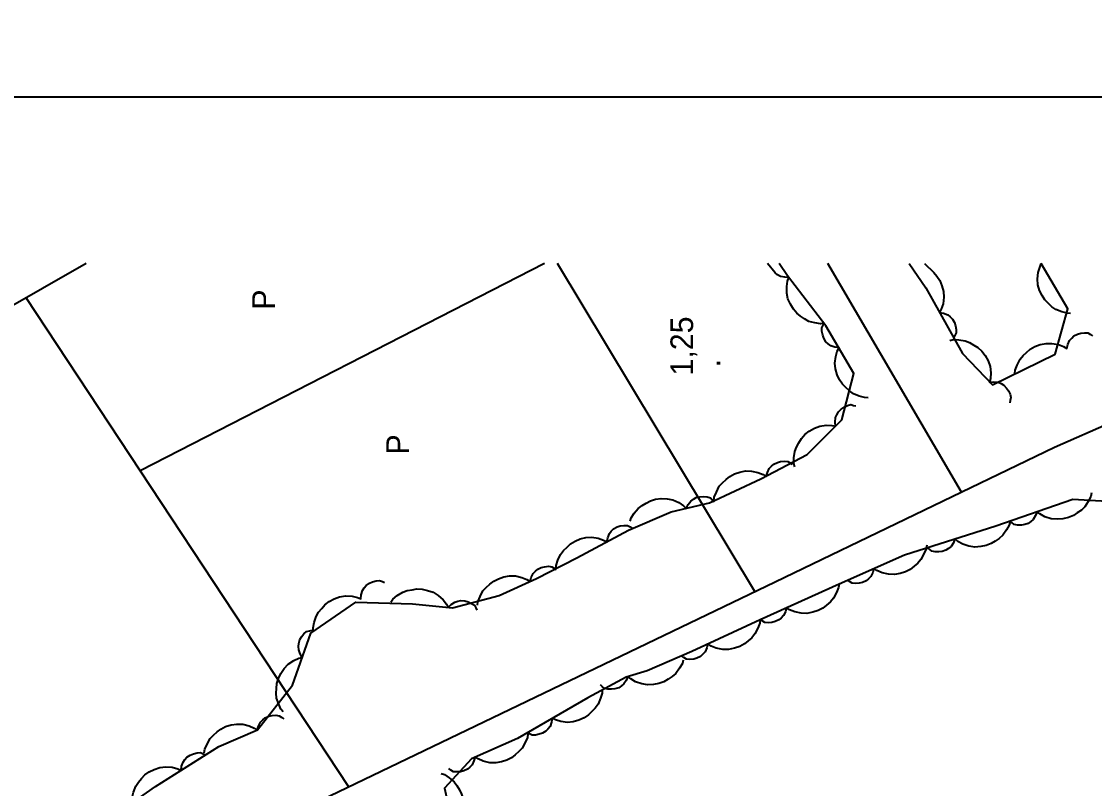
# Model space of a CAD drawing. Extents: x 747954 to 748544, y 4316381 to 4317408.
# Drawn here: x 748099.9 to 748170.8, y 4317165.3 to 4317216 of the extents above; entities that cross this region are included whole.
import ezdxf

# ---------------------------------------------------------------- set-up
doc = ezdxf.new("R2010")
doc.units = 0
doc.layers.get('0').update_dxf_attribs({"linetype": 'CONTINUOUS'})
for name, color, linetype in [('36', 7, 'CONTINUOUS'), ('48', 7, 'CONTINUOUS'), ('51', 7, 'CONTINUOUS'), ('53', 7, 'CONTINUOUS'), ('PATTERN_CLASS', 7, 'CONTINUOUS')]:
    doc.layers.add(name, color=color, linetype=linetype)

msp = doc.modelspace()

# ---------------------------------------------------------------- linework, layer by layer
at = {"layer": '51', "color": 0, "linetype": 'CONTINUOUS'}
for p, q in [((748134.44, 4317200), (748107.7, 4317186.29)), ((748148.37, 4317178.3), (748135.3, 4317200)), ((748162.02, 4317184.88), (748153.2, 4317200)), ((748121.49, 4317165.4), (748100.16, 4317197.72))]:
    msp.add_line(p, q, dxfattribs=at)
for points in [[(748104.14, 4317200), (748077.81, 4317184.94), (748065.4, 4317200)], [(748101.46, 4317153.98), (748115.15, 4317162.35), (748149.7, 4317178.94), (748168.18, 4317187.85), (748175.8, 4317191.19), (748189.93, 4317165.02), (748202.23, 4317140.83), (748207.92, 4317130.86), (748188.24, 4317117.88), (748169.84, 4317104.25), (748152.26, 4317090.42), (748132.63, 4317075.69), (748116.75, 4317063.87), (748097.12, 4317048.16), (748068.29, 4317025.15), (748046.3, 4317009.36)]]:
    msp.add_lwpolyline(points, dxfattribs=at)
at = {"layer": '53', "color": 0, "linetype": 'CONTINUOUS'}
for points in [[(748152.93, 4317196.04), (748152.7, 4317196.01), (748152.34, 4317196.07), (748151.93, 4317196.17), (748151.65, 4317196.33), (748151.39, 4317196.52), (748151.14, 4317196.71), (748150.91, 4317196.98), (748150.71, 4317197.3), (748150.55, 4317197.65), (748150.47, 4317198.03), (748150.47, 4317198.47), (748150.53, 4317198.83), (748150.61, 4317199.06), (748150.34, 4317199.08), (748150.05, 4317199.14), (748149.87, 4317199.25), (748149.7, 4317199.37), (748149.2, 4317200)], [(748159.58, 4317200), (748160.19, 4317199.39), (748160.41, 4317199.16), (748160.6, 4317198.86), (748160.74, 4317198.52), (748160.85, 4317198.14), (748160.87, 4317197.76), (748160.81, 4317197.32), (748160.69, 4317196.97), (748160.57, 4317196.76), (748160.84, 4317196.7), (748161.12, 4317196.6), (748161.28, 4317196.47), (748161.43, 4317196.32), (748161.56, 4317196.09), (748161.63, 4317195.88), (748161.68, 4317195.63), (748161.67, 4317195.41), (748161.58, 4317195.23), (748161.51, 4317195.09)], [(748169.25, 4317196.69), (748169.02, 4317196.7), (748168.66, 4317196.8), (748168.27, 4317196.95), (748168.01, 4317197.14), (748167.78, 4317197.36), (748167.55, 4317197.59), (748167.36, 4317197.88), (748167.2, 4317198.22), (748167.09, 4317198.59), (748167.06, 4317198.98), (748167.1, 4317199.41), (748167.29, 4317200)], [(748155.86, 4317191.12), (748155.62, 4317191.13), (748155.27, 4317191.23), (748154.88, 4317191.38), (748154.62, 4317191.57), (748154.38, 4317191.79), (748154.16, 4317192.01), (748153.96, 4317192.31), (748153.81, 4317192.64), (748153.69, 4317193.02), (748153.66, 4317193.41), (748153.71, 4317193.84), (748153.81, 4317194.19), (748153.93, 4317194.41), (748153.66, 4317194.46), (748153.38, 4317194.55), (748153.21, 4317194.68), (748153.06, 4317194.82), (748152.93, 4317195.05), (748152.85, 4317195.26), (748152.79, 4317195.51), (748152.79, 4317195.73), (748152.88, 4317195.91), (748152.95, 4317196.05)], [(748161.26, 4317194.91), (748161.48, 4317194.96), (748161.85, 4317194.94), (748162.27, 4317194.88), (748162.56, 4317194.76), (748162.84, 4317194.6), (748163.11, 4317194.43), (748163.37, 4317194.19), (748163.6, 4317193.9), (748163.8, 4317193.56), (748163.92, 4317193.19), (748163.97, 4317192.76), (748163.95, 4317192.39), (748163.89, 4317192.15), (748164.17, 4317192.17), (748164.46, 4317192.14), (748164.65, 4317192.05), (748164.83, 4317191.95), (748165.01, 4317191.76), (748165.14, 4317191.58), (748165.25, 4317191.35), (748165.3, 4317191.14), (748165.25, 4317190.94), (748165.22, 4317190.78)], [(748165.56, 4317192.71), (748165.58, 4317192.94), (748165.71, 4317193.28), (748165.9, 4317193.66), (748166.1, 4317193.91), (748166.34, 4317194.12), (748166.58, 4317194.33), (748166.89, 4317194.5), (748167.24, 4317194.63), (748167.62, 4317194.71), (748168.01, 4317194.71), (748168.44, 4317194.63), (748168.78, 4317194.5), (748168.99, 4317194.37), (748169.06, 4317194.64), (748169.17, 4317194.9), (748169.32, 4317195.06), (748169.47, 4317195.21), (748169.71, 4317195.32), (748169.92, 4317195.38), (748170.17, 4317195.41), (748170.39, 4317195.4), (748170.56, 4317195.29), (748170.7, 4317195.22)], [(748151, 4317186.55), (748150.94, 4317186.78), (748150.95, 4317187.14), (748151, 4317187.56), (748151.12, 4317187.86), (748151.27, 4317188.14), (748151.44, 4317188.42), (748151.67, 4317188.68), (748151.96, 4317188.91), (748152.3, 4317189.11), (748152.66, 4317189.24), (748153.09, 4317189.3), (748153.46, 4317189.29), (748153.7, 4317189.23), (748153.68, 4317189.51), (748153.7, 4317189.8), (748153.79, 4317189.99), (748153.89, 4317190.18), (748154.07, 4317190.36), (748154.26, 4317190.49), (748154.48, 4317190.6), (748154.7, 4317190.66), (748154.89, 4317190.61), (748155.05, 4317190.59)], [(748145.66, 4317184.31), (748145.68, 4317184.54), (748145.82, 4317184.88), (748146.01, 4317185.26), (748146.22, 4317185.5), (748146.46, 4317185.71), (748146.71, 4317185.91), (748147.02, 4317186.08), (748147.37, 4317186.2), (748147.75, 4317186.28), (748148.14, 4317186.27), (748148.57, 4317186.18), (748148.91, 4317186.04), (748149.12, 4317185.9), (748149.19, 4317186.17), (748149.31, 4317186.44), (748149.46, 4317186.59), (748149.61, 4317186.73), (748149.85, 4317186.84), (748150.07, 4317186.9), (748150.32, 4317186.93), (748150.54, 4317186.91), (748150.71, 4317186.8), (748150.84, 4317186.72)], [(748140.11, 4317182.95), (748140.18, 4317183.17), (748140.39, 4317183.48), (748140.65, 4317183.8), (748140.9, 4317184), (748141.18, 4317184.15), (748141.47, 4317184.3), (748141.8, 4317184.4), (748142.17, 4317184.45), (748142.56, 4317184.44), (748142.94, 4317184.36), (748143.34, 4317184.18), (748143.65, 4317183.98), (748143.82, 4317183.8), (748143.95, 4317184.05), (748144.12, 4317184.28), (748144.3, 4317184.41), (748144.48, 4317184.51), (748144.73, 4317184.57), (748144.96, 4317184.58), (748145.21, 4317184.56), (748145.42, 4317184.49), (748145.56, 4317184.35), (748145.68, 4317184.24)], [(748170.64, 4317184.82), (748170.59, 4317184.59), (748170.41, 4317184.26), (748170.19, 4317183.91), (748169.96, 4317183.69), (748169.69, 4317183.51), (748169.43, 4317183.33), (748169.1, 4317183.2), (748168.74, 4317183.11), (748168.35, 4317183.08), (748167.96, 4317183.12), (748167.55, 4317183.25), (748167.22, 4317183.43), (748167.03, 4317183.58), (748166.93, 4317183.33), (748166.78, 4317183.07), (748166.62, 4317182.93), (748166.45, 4317182.81), (748166.21, 4317182.73), (748165.99, 4317182.69), (748165.73, 4317182.69), (748165.52, 4317182.73), (748165.36, 4317182.86), (748165.23, 4317182.95)], [(748165.24, 4317182.93), (748165.18, 4317182.7), (748165, 4317182.38), (748164.77, 4317182.03), (748164.53, 4317181.82), (748164.26, 4317181.64), (748163.99, 4317181.47), (748163.66, 4317181.35), (748163.3, 4317181.27), (748162.91, 4317181.24), (748162.52, 4317181.3), (748162.11, 4317181.44), (748161.79, 4317181.62), (748161.6, 4317181.78), (748161.5, 4317181.53), (748161.34, 4317181.28), (748161.18, 4317181.14), (748161, 4317181.03), (748160.76, 4317180.95), (748160.53, 4317180.92), (748160.28, 4317180.92), (748160.07, 4317180.97), (748159.91, 4317181.1), (748159.79, 4317181.2)], [(748135.21, 4317179.79), (748135.22, 4317180.03), (748135.34, 4317180.38), (748135.51, 4317180.76), (748135.7, 4317181.01), (748135.94, 4317181.24), (748136.17, 4317181.46), (748136.47, 4317181.64), (748136.81, 4317181.78), (748137.19, 4317181.88), (748137.58, 4317181.9), (748138.01, 4317181.83), (748138.36, 4317181.71), (748138.57, 4317181.59), (748138.63, 4317181.86), (748138.74, 4317182.13), (748138.87, 4317182.3), (748139.02, 4317182.45), (748139.25, 4317182.57), (748139.46, 4317182.64), (748139.71, 4317182.68), (748139.93, 4317182.67), (748140.11, 4317182.58), (748140.25, 4317182.5)], [(748159.73, 4317181.36), (748159.7, 4317181.12), (748159.55, 4317180.79), (748159.35, 4317180.42), (748159.14, 4317180.18), (748158.89, 4317179.97), (748158.64, 4317179.77), (748158.33, 4317179.61), (748157.97, 4317179.5), (748157.59, 4317179.43), (748157.2, 4317179.45), (748156.78, 4317179.54), (748156.44, 4317179.69), (748156.24, 4317179.83), (748156.16, 4317179.56), (748156.03, 4317179.3), (748155.88, 4317179.15), (748155.72, 4317179.01), (748155.48, 4317178.91), (748155.27, 4317178.85), (748155.01, 4317178.83), (748154.8, 4317178.85), (748154.63, 4317178.97), (748154.49, 4317179.05)], [(748130.02, 4317177.4), (748130.05, 4317177.63), (748130.19, 4317177.97), (748130.38, 4317178.34), (748130.59, 4317178.58), (748130.84, 4317178.79), (748131.09, 4317178.99), (748131.4, 4317179.15), (748131.75, 4317179.27), (748132.14, 4317179.34), (748132.53, 4317179.33), (748132.95, 4317179.24), (748133.29, 4317179.1), (748133.5, 4317178.96), (748133.57, 4317179.22), (748133.7, 4317179.49), (748133.85, 4317179.64), (748134, 4317179.78), (748134.24, 4317179.89), (748134.46, 4317179.94), (748134.71, 4317179.97), (748134.93, 4317179.94), (748135.1, 4317179.83), (748135.23, 4317179.75)], [(748119.15, 4317175.67), (748119.14, 4317175.9), (748119.22, 4317176.26), (748119.35, 4317176.66), (748119.51, 4317176.93), (748119.72, 4317177.18), (748119.93, 4317177.42), (748120.21, 4317177.64), (748120.53, 4317177.81), (748120.9, 4317177.95), (748121.28, 4317178.01), (748121.72, 4317177.99), (748122.08, 4317177.91), (748122.3, 4317177.81), (748122.33, 4317178.09), (748122.41, 4317178.37), (748122.53, 4317178.55), (748122.66, 4317178.71), (748122.87, 4317178.86), (748123.08, 4317178.95), (748123.32, 4317179.02), (748123.54, 4317179.03), (748123.73, 4317178.96), (748123.87, 4317178.9)], [(748153.93, 4317178.8), (748153.9, 4317178.57), (748153.76, 4317178.23), (748153.57, 4317177.86), (748153.36, 4317177.62), (748153.11, 4317177.41), (748152.86, 4317177.21), (748152.55, 4317177.05), (748152.2, 4317176.93), (748151.81, 4317176.86), (748151.42, 4317176.87), (748151, 4317176.96), (748150.66, 4317177.1), (748150.45, 4317177.24), (748150.38, 4317176.97), (748150.25, 4317176.71), (748150.11, 4317176.55), (748149.95, 4317176.42), (748149.71, 4317176.31), (748149.49, 4317176.26), (748149.24, 4317176.23), (748149.02, 4317176.25), (748148.85, 4317176.36), (748148.72, 4317176.44)], [(748124.28, 4317177.61), (748124.42, 4317177.8), (748124.71, 4317178.03), (748125.07, 4317178.25), (748125.37, 4317178.36), (748125.69, 4317178.42), (748126, 4317178.47), (748126.35, 4317178.45), (748126.72, 4317178.38), (748127.09, 4317178.25), (748127.42, 4317178.05), (748127.74, 4317177.76), (748127.97, 4317177.47), (748128.08, 4317177.25), (748128.27, 4317177.44), (748128.51, 4317177.61), (748128.72, 4317177.67), (748128.92, 4317177.71), (748129.18, 4317177.68), (748129.4, 4317177.62), (748129.63, 4317177.52), (748129.81, 4317177.39), (748129.9, 4317177.22), (748129.98, 4317177.08)], [(748117.17, 4317170.35), (748117.02, 4317170.53), (748116.87, 4317170.86), (748116.73, 4317171.26), (748116.71, 4317171.58), (748116.72, 4317171.9), (748116.75, 4317172.22), (748116.85, 4317172.56), (748117.01, 4317172.89), (748117.22, 4317173.22), (748117.49, 4317173.49), (748117.86, 4317173.74), (748118.19, 4317173.89), (748118.43, 4317173.94), (748118.29, 4317174.18), (748118.19, 4317174.45), (748118.18, 4317174.66), (748118.19, 4317174.87), (748118.27, 4317175.12), (748118.38, 4317175.31), (748118.54, 4317175.51), (748118.71, 4317175.66), (748118.9, 4317175.7), (748119.05, 4317175.75)], [(748148.72, 4317176.44), (748148.69, 4317176.21), (748148.56, 4317175.87), (748148.37, 4317175.5), (748148.16, 4317175.25), (748147.92, 4317175.04), (748147.67, 4317174.84), (748147.36, 4317174.67), (748147.01, 4317174.55), (748146.63, 4317174.47), (748146.24, 4317174.48), (748145.81, 4317174.56), (748145.47, 4317174.7), (748145.26, 4317174.84), (748145.19, 4317174.57), (748145.07, 4317174.31), (748144.92, 4317174.15), (748144.77, 4317174.01), (748144.53, 4317173.9), (748144.32, 4317173.84), (748144.06, 4317173.81), (748143.85, 4317173.83), (748143.67, 4317173.94), (748143.54, 4317174.02)], [(748143.63, 4317173.77), (748143.57, 4317173.55), (748143.38, 4317173.23), (748143.14, 4317172.89), (748142.9, 4317172.68), (748142.63, 4317172.5), (748142.35, 4317172.34), (748142.02, 4317172.22), (748141.66, 4317172.15), (748141.27, 4317172.13), (748140.88, 4317172.19), (748140.47, 4317172.34), (748140.16, 4317172.52), (748139.97, 4317172.69), (748139.86, 4317172.43), (748139.7, 4317172.19), (748139.54, 4317172.06), (748139.36, 4317171.94), (748139.11, 4317171.87), (748138.89, 4317171.84), (748138.64, 4317171.85), (748138.42, 4317171.9), (748138.27, 4317172.03), (748138.15, 4317172.13)], [(748138.27, 4317171.83), (748138.26, 4317171.59), (748138.15, 4317171.24), (748138, 4317170.85), (748137.81, 4317170.59), (748137.59, 4317170.36), (748137.36, 4317170.14), (748137.07, 4317169.94), (748136.73, 4317169.79), (748136.35, 4317169.68), (748135.96, 4317169.65), (748135.53, 4317169.7), (748135.18, 4317169.81), (748134.96, 4317169.93), (748134.91, 4317169.66), (748134.82, 4317169.38), (748134.68, 4317169.21), (748134.54, 4317169.06), (748134.31, 4317168.93), (748134.1, 4317168.86), (748133.86, 4317168.81), (748133.64, 4317168.81), (748133.46, 4317168.9), (748133.31, 4317168.97)], [(748111.95, 4317167.64), (748111.98, 4317167.87), (748112.13, 4317168.21), (748112.33, 4317168.58), (748112.55, 4317168.81), (748112.8, 4317169.02), (748113.05, 4317169.21), (748113.36, 4317169.37), (748113.72, 4317169.48), (748114.1, 4317169.54), (748114.49, 4317169.53), (748114.92, 4317169.42), (748115.25, 4317169.27), (748115.45, 4317169.13), (748115.54, 4317169.4), (748115.66, 4317169.66), (748115.82, 4317169.81), (748115.98, 4317169.94), (748116.22, 4317170.05), (748116.43, 4317170.1), (748116.69, 4317170.12), (748116.9, 4317170.09), (748117.07, 4317169.98), (748117.21, 4317169.89)], [(748133.35, 4317168.89), (748133.32, 4317168.66), (748133.17, 4317168.33), (748132.98, 4317167.95), (748132.76, 4317167.72), (748132.52, 4317167.51), (748132.27, 4317167.31), (748131.95, 4317167.15), (748131.6, 4317167.04), (748131.22, 4317166.97), (748130.83, 4317166.98), (748130.4, 4317167.08), (748130.06, 4317167.23), (748129.86, 4317167.37), (748129.78, 4317167.1), (748129.66, 4317166.84), (748129.5, 4317166.69), (748129.35, 4317166.55), (748129.11, 4317166.44), (748128.89, 4317166.39), (748128.64, 4317166.37), (748128.42, 4317166.39), (748128.25, 4317166.5), (748128.12, 4317166.59)], [(748107.18, 4317164.45), (748107.18, 4317164.69), (748107.27, 4317165.04), (748107.41, 4317165.44), (748107.59, 4317165.7), (748107.8, 4317165.94), (748108.02, 4317166.18), (748108.31, 4317166.38), (748108.64, 4317166.54), (748109.01, 4317166.67), (748109.4, 4317166.71), (748109.83, 4317166.68), (748110.19, 4317166.58), (748110.41, 4317166.47), (748110.45, 4317166.75), (748110.54, 4317167.02), (748110.66, 4317167.2), (748110.8, 4317167.36), (748111.02, 4317167.49), (748111.23, 4317167.58), (748111.47, 4317167.64), (748111.69, 4317167.65), (748111.88, 4317167.56), (748112.02, 4317167.5)], [(748127.62, 4317166.27), (748127.84, 4317166.2), (748128.15, 4317165.99), (748128.47, 4317165.72), (748128.66, 4317165.47), (748128.82, 4317165.18), (748128.96, 4317164.9), (748129.06, 4317164.56), (748129.1, 4317164.19), (748129.09, 4317163.8), (748129, 4317163.42), (748128.82, 4317163.02), (748128.61, 4317162.72), (748128.44, 4317162.55), (748128.68, 4317162.42), (748128.92, 4317162.24), (748129.04, 4317162.07), (748129.14, 4317161.88), (748129.19, 4317161.63), (748129.2, 4317161.41), (748129.18, 4317161.16), (748129.11, 4317160.95), (748128.97, 4317160.8), (748128.86, 4317160.69)]]:
    msp.add_lwpolyline(points, dxfattribs=at)
at = {"layer": 'PATTERN_CLASS', "color": 0, "linetype": 'CONTINUOUS'}
for points in [[(748106.11, 4317163.59), (748108.72, 4317165.42), (748112.9, 4317168.05), (748115.47, 4317169.15), (748117.78, 4317172.1), (748118.99, 4317175.56), (748121.96, 4317177.59), (748125.71, 4317177.48), (748128.36, 4317177.23), (748131.46, 4317178.05), (748133.92, 4317179.16), (748136.58, 4317180.53), (748140, 4317182.37), (748142.82, 4317183.58), (748145.36, 4317184.17), (748148.76, 4317185.75), (748151.82, 4317187.37), (748154.12, 4317189.66), (748154.92, 4317192.71), (748153.05, 4317195.88), (748150.52, 4317199.17), (748149.96, 4317200)], [(748158.58, 4317200), (748159.68, 4317198.39), (748162.09, 4317194.04), (748164.07, 4317191.98), (748168.23, 4317194.01), (748169.07, 4317197), (748167.3, 4317200)], [(748172.78, 4317184.19), (748169.4, 4317184.39), (748164.3, 4317182.63), (748158.26, 4317180.71), (748153.93, 4317178.8)], [(748153.93, 4317178.8), (748148.71, 4317176.44), (748144.2, 4317174.33), (748141.25, 4317173.06), (748139.85, 4317172.64), (748137.32, 4317171.28), (748132.66, 4317168.59), (748129.62, 4317167.25), (748127.84, 4317165.29), (748128.61, 4317161.82)]]:
    msp.add_lwpolyline(points, dxfattribs=at)

# ---------------------------------------------------------------- texts
at = {"layer": '36', "color": 0, "linetype": 'CONTINUOUS'}
for p in [(748116.62, 4317196.94), (748125.49, 4317187.36)]:
    msp.add_text('P', height=1.5, rotation=90, dxfattribs=at).set_placement(p)
at = {"layer": '48', "color": 0, "linetype": 'CONTINUOUS'}
for s, p in [(' 1,25', (748144.28, 4317192.03)), ('.', (748146.08, 4317193.13))]:
    msp.add_text(s, height=1.5, rotation=90, dxfattribs=at).set_placement(p)

# ---------------------------------------------------------------- meshes
at = {"color": 0, "linetype": 'CONTINUOUS'}
mesh = msp.add_polyface(dxfattribs=at)
corners = [(747954.5, 4316381), (747954.5, 4316381), (747954.5, 4316571.962), (748262.5, 4316381), (747954.5, 4316746.493), (748544, 4316381), (747954.5, 4317407.5), (748544, 4317042.007), (748544, 4317407.5)]
mesh.append_faces([[corners[k] for k in face] for face in [(0, 1, 3, 2), (2, 3, 5, 4), (4, 5, 7, 6), (6, 7, 8, 8)]], dxfattribs={"vtx0": -1, "vtx2": -1, "color": 0})
mesh = msp.add_polyface(dxfattribs=at)
corners = [(747964.5, 4316391), (747964.5, 4316391), (747964.5, 4316575.762), (748262.5, 4316391), (747964.5, 4316744.093), (748534, 4316391), (747964.5, 4317211), (748534, 4316857.907), (748262.5, 4317211), (748534, 4317042.668), (748534, 4317211)]
mesh.append_faces([[corners[k] for k in face] for face in [(0, 1, 3, 2), (2, 3, 5, 4), (4, 5, 7, 6), (6, 7, 9, 8), (8, 9, 10, 10)]], dxfattribs={"vtx0": -1, "vtx2": -1, "color": 0})

doc.saveas('drawing.dxf')
